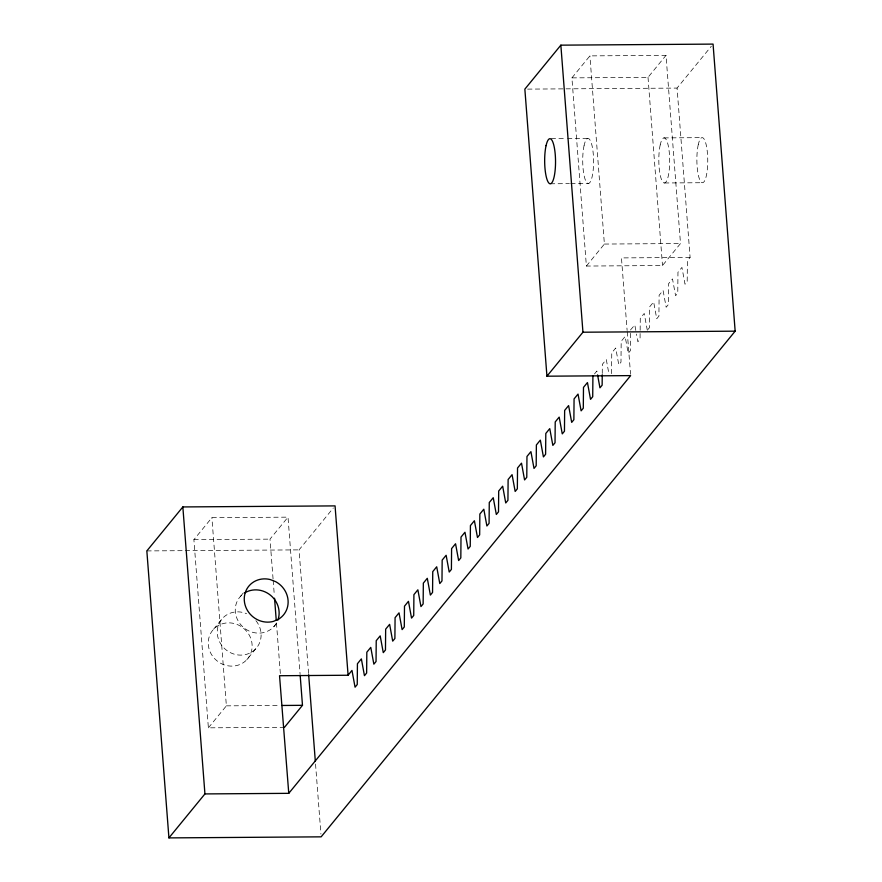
<?xml version="1.0" encoding="UTF-8"?>
<svg xmlns="http://www.w3.org/2000/svg" width="882" height="882" viewBox="0 0 882 882"><rect width="100%" height="100%" fill="white"/><g stroke="black" fill="none" stroke-linecap="round" stroke-linejoin="round"><path stroke-width="0.66" stroke-dasharray="4.41 3.31" d="M602.252 373.472L602.329 364.365L606.298 359.525L608.9 373.748M611.568 373.659L611.755 352.855L615.713 348.015L618.8 364.817L620.983 362.149L621.182 341.345L625.14 336.494L628.227 353.307L630.409 350.628L630.597 329.824L634.808 324.984L636.231 332.735M284.478 727.319L208.384 727.837L193.897 539.663L211.9 517.679L288.006 517.15L300.056 673.738M571.911 77.881L589.904 55.886L666.009 55.357L680.496 243.531L662.492 265.526L586.387 266.055L571.911 77.881L648.016 77.351L666.009 55.357M273.067 578.967L270.002 539.134L288.006 517.15M213.543 629.285L222.54 618.293M240.543 596.309L243.818 592.307M308.568 673.451L299.053 549.872L333.341 507.988M648.038 329.383L649.494 327.608L649.692 306.793L653.65 301.953L656.737 318.755L658.92 316.087L659.108 295.283L663.077 290.443L666.164 307.245L668.347 304.577L668.534 283.772L672.503 278.921L675.59 295.735L677.773 293.067L677.96 272.251L681.929 267.411L685.016 284.213L687.199 281.545L687.387 260.741L690.099 257.434L677.067 88.079L711.355 46.195M246.839 659.681A22.546 21.014 39.3 0 0 234.248 623.541A22.546 21.014 39.3 0 0 209.486 650.232A22.546 21.014 39.3 0 0 246.839 659.681L255.835 648.689M273.839 626.694L277.929 621.7M208.384 727.837L226.376 705.854L211.9 517.679M586.387 266.055L604.391 244.06L589.904 55.886M594.49 373.946L596.871 371.035L597.346 373.626M527.601 89.115L564.656 88.861M566.024 88.85L677.067 88.079M551.184 138.683L566.134 138.584M567.49 138.573L587.875 138.43M663.981 137.901L702.039 137.636M550.368 183.776L569.386 183.643M570.753 183.632L588.415 183.511M664.521 182.982L702.579 182.717M604.391 244.06L680.496 243.531M690.099 257.434L621.457 257.908L627.124 330.452M193.897 539.663L270.002 539.134M146.842 550.919L183.875 550.666M185.242 550.655L299.053 549.872M226.376 705.854L279.385 705.479M647.311 330.276L644.224 313.463L640.266 318.314L640.067 339.118L637.884 341.786L636.462 334.035M627.234 331.819L630.553 374.244M648.016 77.351L662.492 265.526M315.536 764.077L320.927 834.096M273.177 580.345L274.335 595.449M276.452 622.924L280.366 673.749M276.309 623.387A22.546 21.014 39.3 0 1 243.454 627.4A22.546 21.014 39.3 0 1 242.55 594.424M255.912 620.652A22.546 21.014 39.3 0 1 246.817 654.246A22.546 21.014 39.3 0 1 217.248 632.129A22.546 21.014 39.3 0 1 246.574 613.663M660.221 144.857A22.546 5.435 89.6 0 0 663.11 182.342A22.546 5.435 89.6 0 0 669.427 154.118A22.546 5.435 89.6 0 0 660.221 144.857M584.116 145.387A22.546 5.435 89.6 0 0 587.004 182.872A22.546 5.435 89.6 0 0 593.321 154.648A22.546 5.435 89.6 0 0 584.116 145.387M698.279 144.593A22.546 5.435 89.6 0 0 701.157 182.078A22.546 5.435 89.6 0 0 707.485 153.854A22.546 5.435 89.6 0 0 698.279 144.593"/><path stroke-width="1.32" d="M592.913 375.886L592.715 396.691L590.532 399.359L587.456 382.556L583.487 387.396L583.3 408.201L581.117 410.869L578.03 394.067L574.072 398.907L573.873 419.711L571.69 422.39L568.603 405.577L564.645 410.428L564.458 431.232L562.264 433.9L559.188 417.098L555.219 421.938L555.032 442.742L552.849 445.41L549.762 428.608L545.804 433.448L545.605 454.252L543.422 456.931L540.346 440.118L536.377 444.969L536.19 465.773L534.007 468.441L530.92 451.639L526.962 456.479L526.774 477.283L524.581 479.951L521.505 463.149L517.536 467.989L517.348 488.804L515.165 491.472L512.078 474.659L508.12 479.51L507.933 500.315L505.739 502.983L502.663 486.18L498.694 491.02L498.506 511.825L496.323 514.493L493.236 497.691L489.267 502.531L489.08 523.346L486.897 526.014L483.81 509.201L479.852 514.052L479.665 534.856L477.482 537.524L474.395 520.722L470.426 525.562L470.238 546.366L468.055 549.034L464.968 532.232L461.01 537.083L460.823 557.887L458.64 560.555L455.553 543.742L451.595 548.593L451.408 569.397L449.214 572.065L446.138 555.263L442.169 560.103L441.981 580.907L439.787 583.575L436.711 566.773L432.753 571.624L432.555 592.428L430.372 595.096L427.296 578.283L423.338 583.134L423.139 603.938L420.957 606.607L417.87 589.804L413.912 594.644L413.724 615.449L411.541 618.117L408.454 601.315L404.496 606.166L404.298 626.97L402.115 629.638L399.028 612.836L395.081 617.676L394.893 638.48L392.699 641.148L389.623 624.346L385.655 629.186L385.467 649.99L383.273 652.669L380.197 635.856L376.228 640.707L376.041 661.511L373.858 664.179L370.771 647.377L366.824 652.217L366.636 673.021L364.453 675.689L361.366 658.887L357.43 663.727L357.243 684.531L355.06 687.21L351.973 670.397L348.092 675.248L279.539 675.722L288.767 793.337L204.933 793.921L168.925 837.9L321.136 836.842L735.158 331.169L713.064 44.1L560.853 45.158L524.856 89.137L546.939 376.195L630.652 375.611L288.767 793.337M602.241 374.773L602.141 385.169L599.958 387.848L597.588 374.916M348.092 675.248L335.061 505.893L182.85 506.941L146.842 550.919L168.925 837.9M546.939 376.195L582.947 332.216L560.853 45.158M284.478 727.319L302.482 705.324L300.156 675.105M582.947 332.216L735.158 331.169M282.097 705.468L302.482 705.324M308.667 674.818L315.326 761.32M274.545 598.205L276.242 620.178M182.85 506.941L204.933 793.921M244.81 592.836A22.546 21.014 39.3 0 1 270.598 595.317A22.546 21.014 39.3 0 1 277.852 620.167M278.569 619.175L273.464 621.369A22.546 21.014 39.3 0 1 244.314 600.653A22.546 21.014 39.3 0 1 270.245 579.562L275.691 581.69A22.546 21.014 39.3 0 1 278.569 619.175M546.068 145.651A22.546 5.435 89.6 0 0 548.946 183.136A22.546 5.435 89.6 0 0 555.274 154.912A22.546 5.435 89.6 0 0 546.068 145.651"/></g></svg>
